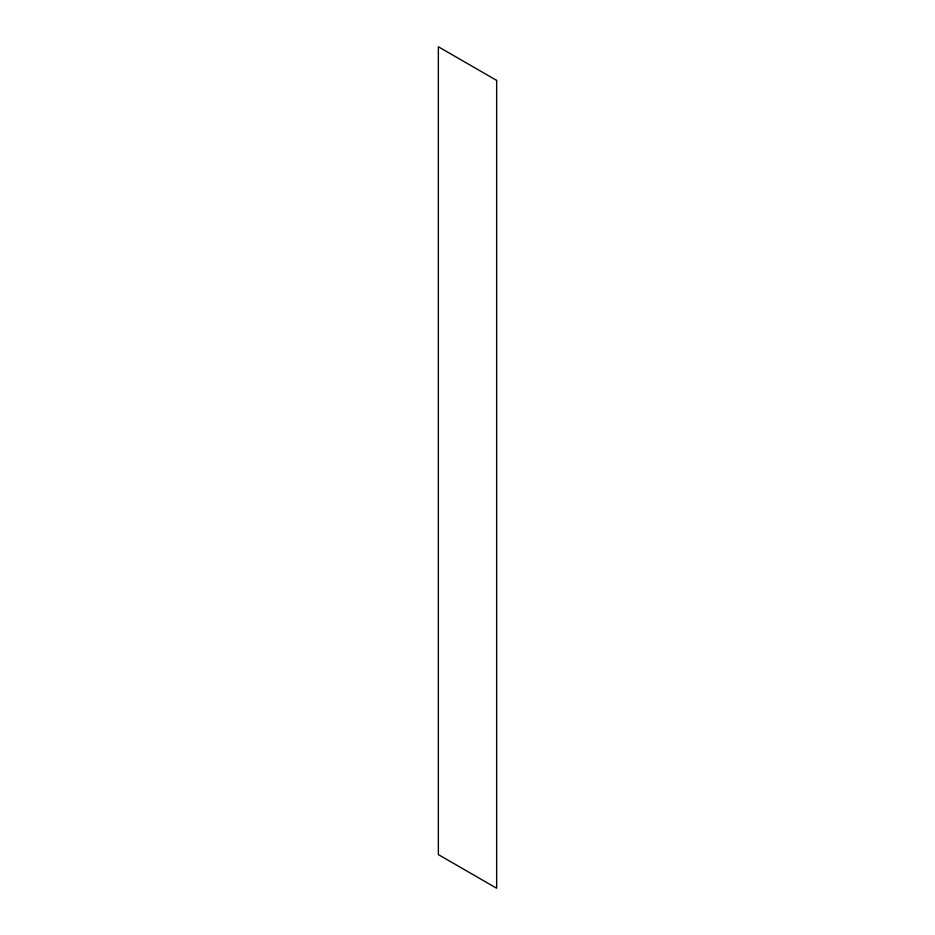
<?xml version="1.0" encoding="UTF-8"?>
<svg xmlns="http://www.w3.org/2000/svg" width="935" height="935" viewBox="0 0 935 935"><rect width="100%" height="100%" fill="white"/><g stroke="black" fill="none" stroke-linecap="round" stroke-linejoin="round"><path stroke-width="1.4" d="M496.649 80.41L438.351 46.75L438.351 854.59L496.649 888.25L496.649 80.41"/></g></svg>
